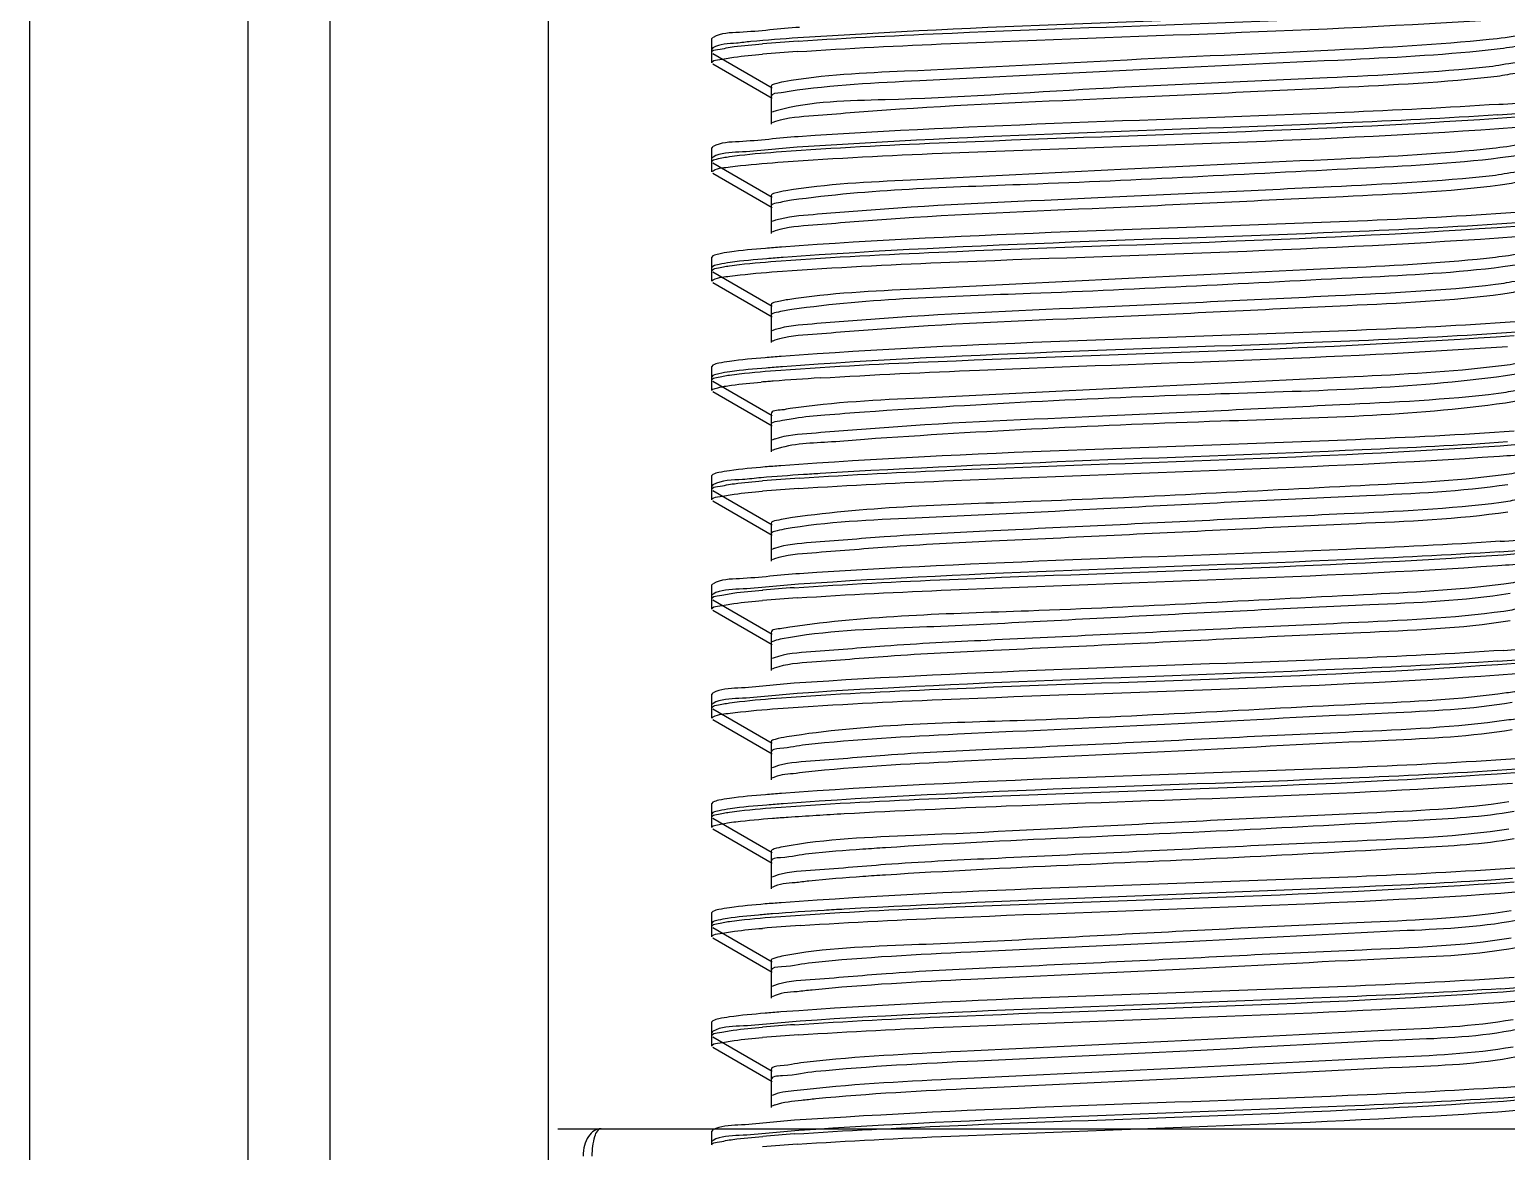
# Model space of a CAD drawing. Extents: x 27938 to 1507990, y 110129 to 923079.
# Drawn here: x 640617.7 to 640939.8, y 383243.8 to 383488.3 of the extents above; entities that cross this region are included whole.
import ezdxf

# ---------------------------------------------------------------- set-up
doc = ezdxf.new("R2010")
doc.units = 0
doc.header["$LTSCALE"] = 1000
doc.header["$MEASUREMENT"] = 0

msp = doc.modelspace()

# ---------------------------------------------------------------- linework, layer by layer
at = {"linetype": 'Continuous'}
for p, q in [((640617.7, 383675.04), (640617.7, 378934.02)), ((640665.32, 383675.04), (640665.32, 378934.02)), ((640683.18, 383675.04), (640683.18, 378934.02)), ((640730.81, 383675.04), (640730.81, 378934.02)), ((640766.75, 383486.64), (640766.53, 383486.38)), ((640766.53, 383483.41), (640766.53, 383486.38)), ((640766.53, 383483.41), (640766.53, 383486.38)), ((640766.75, 383484.37), (640766.53, 383484.1)), ((640766.53, 383481.13), (640766.53, 383484.1)), ((640766.53, 383481.13), (640766.53, 383484.1)), ((640766.75, 383483.15), (640779.68, 383475.66)), ((640766.75, 383480.87), (640779.68, 383473.38)), ((640779.42, 383475.97), (640779.42, 383470.01)), ((640779.42, 383473.69), (640779.42, 383467.73)), ((640766.75, 383462.83), (640766.53, 383462.57)), ((640766.53, 383459.59), (640766.53, 383462.57)), ((640766.53, 383459.59), (640766.53, 383462.57)), ((640766.75, 383460.55), (640766.53, 383460.29)), ((640766.53, 383457.31), (640766.53, 383460.29)), ((640766.53, 383457.31), (640766.53, 383460.29)), ((640766.75, 383459.33), (640779.68, 383451.85)), ((640766.75, 383457.05), (640779.68, 383449.57)), ((640779.42, 383452.15), (640779.42, 383446.2)), ((640779.42, 383449.87), (640779.42, 383443.92)), ((640766.75, 383439.02), (640766.53, 383438.76)), ((640766.53, 383435.78), (640766.53, 383438.76)), ((640766.53, 383435.78), (640766.53, 383438.76)), ((640766.75, 383436.74), (640766.53, 383436.48)), ((640766.53, 383433.5), (640766.53, 383436.48)), ((640766.53, 383433.5), (640766.53, 383436.48)), ((640766.75, 383435.52), (640779.68, 383428.04)), ((640766.75, 383433.24), (640779.68, 383425.76)), ((640779.42, 383428.34), (640779.42, 383422.39)), ((640779.42, 383426.06), (640779.42, 383420.11)), ((640766.75, 383415.21), (640766.53, 383414.94)), ((640766.53, 383411.97), (640766.53, 383414.94)), ((640766.53, 383411.97), (640766.53, 383414.94)), ((640766.75, 383412.93), (640766.53, 383412.67)), ((640766.53, 383409.69), (640766.53, 383412.67)), ((640766.53, 383409.69), (640766.53, 383412.67)), ((640766.75, 383411.71), (640779.68, 383404.23)), ((640766.75, 383409.43), (640779.68, 383401.95)), ((640779.42, 383404.53), (640779.42, 383398.57)), ((640779.42, 383402.25), (640779.42, 383396.29)), ((640766.75, 383391.39), (640766.53, 383391.13)), ((640766.53, 383388.16), (640766.53, 383391.13)), ((640766.53, 383388.16), (640766.53, 383391.13)), ((640766.75, 383389.11), (640766.53, 383388.85)), ((640766.53, 383385.88), (640766.53, 383388.85)), ((640766.53, 383385.88), (640766.53, 383388.85)), ((640766.75, 383387.89), (640779.68, 383380.41)), ((640766.75, 383385.62), (640779.68, 383378.13)), ((640779.42, 383380.71), (640779.42, 383374.76)), ((640779.42, 383378.43), (640779.42, 383372.48)), ((640780.14, 383372.98), (640779.68, 383372.78)), ((640766.75, 383367.58), (640766.53, 383367.32)), ((640766.53, 383364.34), (640766.53, 383367.32)), ((640766.53, 383364.34), (640766.53, 383367.32)), ((640766.75, 383365.3), (640766.53, 383365.04)), ((640766.53, 383362.06), (640766.53, 383365.04)), ((640766.53, 383362.06), (640766.53, 383365.04)), ((640766.75, 383364.08), (640779.68, 383356.6)), ((640766.75, 383361.8), (640779.68, 383354.32)), ((640779.42, 383356.9), (640779.42, 383350.95)), ((640779.42, 383354.62), (640779.42, 383348.67)), ((640780.11, 383351.44), (640779.68, 383351.25)), ((640780.1, 383349.16), (640779.68, 383348.97)), ((640766.75, 383343.77), (640766.53, 383343.51)), ((640766.53, 383340.53), (640766.53, 383343.51)), ((640766.53, 383340.53), (640766.53, 383343.51)), ((640766.75, 383341.49), (640766.53, 383341.23)), ((640766.53, 383338.25), (640766.53, 383341.23)), ((640766.53, 383338.25), (640766.53, 383341.23)), ((640766.75, 383340.27), (640779.68, 383332.79)), ((640766.75, 383337.99), (640779.68, 383330.51)), ((640779.42, 383333.09), (640779.42, 383327.14)), ((640779.42, 383330.81), (640779.42, 383324.86)), ((640780.06, 383327.61), (640779.68, 383327.44)), ((640766.75, 383319.95), (640766.53, 383319.69)), ((640766.53, 383316.72), (640766.53, 383319.69)), ((640766.53, 383316.72), (640766.53, 383319.69)), ((640766.75, 383317.68), (640766.53, 383317.41)), ((640766.53, 383314.44), (640766.53, 383317.41)), ((640766.53, 383314.44), (640766.53, 383317.41)), ((640766.75, 383316.46), (640779.68, 383308.97)), ((640766.75, 383314.18), (640779.68, 383306.7)), ((640779.42, 383309.28), (640779.42, 383303.32)), ((640779.42, 383307), (640779.42, 383301.04)), ((640780.02, 383303.78), (640779.68, 383303.62)), ((640766.75, 383296.14), (640766.53, 383295.88)), ((640766.53, 383292.9), (640766.53, 383295.88)), ((640766.53, 383292.9), (640766.53, 383295.88)), ((640766.75, 383293.86), (640766.53, 383293.6)), ((640766.53, 383290.63), (640766.53, 383293.6)), ((640766.53, 383290.63), (640766.53, 383293.6)), ((640766.75, 383292.64), (640779.68, 383285.16)), ((640766.75, 383290.36), (640779.68, 383282.88)), ((640779.42, 383285.46), (640779.42, 383279.51)), ((640779.42, 383283.18), (640779.42, 383277.23)), ((640779.98, 383279.95), (640779.68, 383279.81)), ((640766.75, 383272.33), (640766.53, 383272.07)), ((640766.53, 383269.09), (640766.53, 383272.07)), ((640766.53, 383269.09), (640766.53, 383272.07)), ((640766.75, 383270.05), (640766.53, 383269.79)), ((640766.53, 383266.81), (640766.53, 383269.79)), ((640766.53, 383266.81), (640766.53, 383269.79)), ((640766.75, 383268.83), (640779.68, 383261.35)), ((640766.75, 383266.55), (640779.68, 383259.07)), ((640779.42, 383261.65), (640779.42, 383255.7)), ((640779.42, 383259.37), (640779.42, 383253.42)), ((640732.9, 383248.79), (640990.66, 383248.79)), ((640766.75, 383248.52), (640766.53, 383248.26)), ((640766.53, 383245.28), (640766.53, 383248.26)), ((640766.53, 383245.28), (640766.53, 383248.26)), ((640766.75, 383246.24), (640766.53, 383245.98))]:
    msp.add_line(p, q, dxfattribs=at)
for centre, radius, start, end in [((640812.97, 383063.32), 423.41, 93.7453, 94.7999), ((640812.69, 383064.58), 419.86, 93.7678, 94.8005), ((640910.44, 383896.34), 425.19, 273.7335, 274.8002), ((640910.18, 383897.36), 428.51, 273.7127, 274.7998), ((640802.59, 383117.56), 295.04, 94.6411, 94.9251), ((640807.03, 383063.03), 349.74, 94.4537, 94.6434), ((640824.84, 382825.07), 588.37, 93.38519, 94.38326), ((640813.39, 382962.72), 428.77, 93.7117, 94.7991), ((640813.13, 382963.85), 425.36, 93.7331, 94.7996), ((640910.59, 383796.91), 423.29, 273.7455, 274.8005), ((640910.87, 383795.7), 419.79, 273.7678, 274.801), ((640811.79, 382959.13), 408.49, 93.8394, 94.8036), ((640812.71, 382945.34), 420.04, 93.7667, 94.8004), ((640911.8, 383760.16), 408.03, 273.8422, 274.8038), ((640910.2, 383778.14), 428.35, 273.7137, 274.7998), ((640813.54, 382863.34), 430.63, 93.7001, 94.7988), ((640911.03, 383696.18), 417.79, 273.7805, 274.8013), ((640813.14, 382844.61), 425.53, 93.732, 94.7995), ((640811.89, 382862.68), 409.7, 93.8313, 94.8034), ((640910.61, 383677.68), 423.12, 273.7466, 274.8005), ((640911.69, 383666.24), 409.36, 273.8319, 274.8049), ((640811.8, 382840.02), 408.54, 93.839, 94.8036), ((640812.72, 382826.1), 420.21, 93.7656, 94.8004)]:
    msp.add_arc(centre, radius, start, end, dxfattribs=at)
for points, knots in [([(640785.1, 383483.53), (640796.27, 383484.28), (640847.21, 383486.73), (640898.21, 383487.96), (640937.93, 383490.59)], [0, 0, 0, 0, 0.219436, 1, 1, 1, 1]), ([(640939.34, 383493.66), (640928.18, 383492.9), (640876.83, 383490.42), (640825.41, 383489.2), (640785.29, 383486.52)], [0, 0, 0, 0, 0.217709, 1, 1, 1, 1]), ([(640785.31, 383485.83), (640796.51, 383486.57), (640847.45, 383489.02), (640898.45, 383490.24), (640938.13, 383492.88)], [0, 0, 0, 0, 0.220122, 1, 1, 1, 1]), ([(640785.63, 383488.83), (640781.25, 383488.54), (640775.13, 383487.69), (640768.45, 383487.62), (640766.76, 383486.64)], [0, 0, 0, 0, 0.691379, 1, 1, 1, 1]), ([(640943.88, 383487.57), (640943.59, 383487.4), (640941, 383486.66), (640938.36, 383486.42), (640936.06, 383486.18)], [0, 0, 0, 0, 0.126652, 1, 1, 1, 1]), ([(640766.53, 383483.41), (640766.53, 383483.86), (640768.93, 383484.13), (640770.14, 383484.46), (640771.35, 383484.62)], [0, 0, 0, 0, 0.27078, 1, 1, 1, 1]), ([(640775.02, 383485.72), (640773.96, 383485.62), (640771.24, 383485.23), (640768.26, 383485.23), (640766.75, 383484.37)], [0, 0, 0, 0, 0.378636, 1, 1, 1, 1]), ([(640936.06, 383486.18), (640924.86, 383484.99), (640897.5, 383483.59), (640854.97, 383481.7), (640814.95, 383479.45), (640790.86, 383478.51), (640782.17, 383476.95)], [0, 0, 0, 0, 0.219121, 0.532661, 0.828235, 1, 1, 1, 1]), ([(640943.88, 383485.29), (640943.64, 383485.15), (640941.64, 383484.52), (640939.57, 383484.31), (640937.79, 383484.09)], [0, 0, 0, 0, 0.133308, 1, 1, 1, 1]), ([(640766.53, 383481.13), (640766.53, 383481.58), (640768.91, 383481.85), (640770.1, 383482.18), (640771.3, 383482.33)], [0, 0, 0, 0, 0.27093, 1, 1, 1, 1]), ([(640937.79, 383484.09), (640927.23, 383482.83), (640900.69, 383481.51), (640858.7, 383479.54), (640817.84, 383477.42), (640792.78, 383476.28), (640783.36, 383474.86)], [0, 0, 0, 0, 0.206117, 0.514731, 0.815242, 1, 1, 1, 1]), ([(640944.14, 383481.92), (640944.14, 383481.18), (640940, 383481.04), (640938.08, 383480.44), (640936.06, 383480.22)], [0, 0, 0, 0, 0.266577, 1, 1, 1, 1]), ([(640937.79, 383478.14), (640926.33, 383476.77), (640897.64, 383475.45), (640853.26, 383473.2), (640814.98, 383471.69), (640791.24, 383469.73), (640783.08, 383469.12), (640780.41, 383468.32)], [0, 0, 0, 0, 0.219547, 0.545427, 0.845963, 0.946941, 1, 1, 1, 1]), ([(640936.06, 383480.22), (640924.3, 383478.97), (640895.68, 383477.52), (640851.66, 383475.78), (640811.84, 383472.89), (640788.21, 383472.78), (640780.55, 383470.64)], [0, 0, 0, 0, 0.227626, 0.551567, 0.846917, 1, 1, 1, 1]), ([(640944.14, 383479.64), (640944.14, 383479.05), (640940.93, 383478.78), (640939.38, 383478.33), (640937.79, 383478.14)], [0, 0, 0, 0, 0.269457, 1, 1, 1, 1]), ([(640782.17, 383476.95), (640781.47, 383476.82), (640780.7, 383476.64), (640779.42, 383476.25), (640779.42, 383475.97)], [0, 0, 0, 0, 0.713758, 1, 1, 1, 1]), ([(640783.36, 383474.86), (640782.78, 383474.78), (640781.66, 383474.46), (640779.42, 383474.48), (640779.42, 383473.69)], [0, 0, 0, 0, 0.420827, 1, 1, 1, 1]), ([(640938.13, 383472.05), (640926.91, 383471.3), (640875.97, 383468.86), (640824.98, 383467.64), (640785.31, 383464.99)], [0, 0, 0, 0, 0.220491, 1, 1, 1, 1]), ([(640780.55, 383470.64), (640780.38, 383470.59), (640780.08, 383470.5), (640779.79, 383470.38), (640779.68, 383470.31)], [0, 0, 0, 0, 0.576078, 1, 1, 1, 1]), ([(640780.41, 383468.32), (640780.27, 383468.28), (640780.02, 383468.2), (640779.78, 383468.09), (640779.68, 383468.03)], [0, 0, 0, 0, 0.568763, 1, 1, 1, 1]), ([(640781.66, 383461.76), (640793.13, 383462.6), (640846.51, 383465.21), (640899.98, 383466.26), (640941.81, 383469.33)], [0, 0, 0, 0, 0.215151, 1, 1, 1, 1]), ([(640937.93, 383469.76), (640926.68, 383469.01), (640875.73, 383466.57), (640824.73, 383465.36), (640785.1, 383462.7)], [0, 0, 0, 0, 0.221162, 1, 1, 1, 1]), ([(640785.31, 383464.99), (640781.01, 383464.7), (640774.99, 383463.87), (640768.43, 383463.79), (640766.76, 383462.83)], [0, 0, 0, 0, 0.691083, 1, 1, 1, 1]), ([(640782.08, 383459.51), (640793.61, 383460.35), (640846.92, 383462.94), (640900.31, 383463.99), (640942.01, 383467.06)], [0, 0, 0, 0, 0.216514, 1, 1, 1, 1]), ([(640785.1, 383462.7), (640780.85, 383462.41), (640774.9, 383461.59), (640768.41, 383461.5), (640766.76, 383460.55)], [0, 0, 0, 0, 0.690878, 1, 1, 1, 1]), ([(640770.38, 383460.68), (640771.1, 383460.78), (640774.85, 383461.24), (640778.61, 383461.54), (640781.66, 383461.76)], [0, 0, 0, 0, 0.191293, 1, 1, 1, 1]), ([(640936.76, 383462.44), (640925.81, 383461.22), (640898.76, 383459.86), (640856.43, 383457.93), (640816.07, 383455.74), (640791.59, 383454.71), (640782.61, 383453.21)], [0, 0, 0, 0, 0.214024, 0.525633, 0.823144, 1, 1, 1, 1]), ([(640943.88, 383463.76), (640943.61, 383463.6), (640941.26, 383462.9), (640938.85, 383462.67), (640936.76, 383462.44)], [0, 0, 0, 0, 0.129068, 1, 1, 1, 1]), ([(640766.53, 383459.59), (640766.53, 383459.96), (640768.42, 383460.28), (640769.42, 383460.54), (640770.38, 383460.68)], [0, 0, 0, 0, 0.274521, 1, 1, 1, 1]), ([(640766.53, 383457.31), (640766.53, 383457.44), (640767.95, 383458.33), (640769.25, 383458.24), (640770.51, 383458.42)], [0, 0, 0, 0, 0.088744, 1, 1, 1, 1]), ([(640770.51, 383458.42), (640771.25, 383458.52), (640775.1, 383458.98), (640778.96, 383459.28), (640782.08, 383459.51)], [0, 0, 0, 0, 0.191581, 1, 1, 1, 1]), ([(640938.41, 383460.36), (640928.11, 383459.06), (640893.69, 383457.43), (640842.25, 383454.52), (640800.9, 383453.54), (640783.88, 383451.13)], [0, 0, 0, 0, 0.201056, 0.666821, 1, 1, 1, 1]), ([(640943.88, 383461.48), (640943.66, 383461.35), (640941.87, 383460.76), (640940.01, 383460.56), (640938.41, 383460.36)], [0, 0, 0, 0, 0.136277, 1, 1, 1, 1]), ([(640936.76, 383456.49), (640925.08, 383455.19), (640896.34, 383453.83), (640852.16, 383451.63), (640814.39, 383450.12), (640791.06, 383448.19), (640783.05, 383447.57), (640780.42, 383446.79)], [0, 0, 0, 0, 0.225031, 0.550356, 0.847666, 0.947393, 1, 1, 1, 1]), ([(640944.14, 383458.11), (640944.15, 383457.43), (640940.37, 383457.23), (640938.6, 383456.69), (640936.76, 383456.49)], [0, 0, 0, 0, 0.267461, 1, 1, 1, 1]), ([(640944.14, 383455.83), (640944.14, 383455.29), (640941.27, 383454.98), (640939.84, 383454.58), (640938.41, 383454.4)], [0, 0, 0, 0, 0.270956, 1, 1, 1, 1]), ([(640782.61, 383453.21), (640781.8, 383453.08), (640780.93, 383452.87), (640779.42, 383452.47), (640779.42, 383452.15)], [0, 0, 0, 0, 0.71758, 1, 1, 1, 1]), ([(640938.41, 383454.4), (640927.06, 383452.98), (640898.34, 383451.69), (640853.76, 383449.39), (640815.11, 383447.91), (640791.17, 383445.9), (640782.97, 383445.31), (640780.32, 383444.48)], [0, 0, 0, 0, 0.216518, 0.543489, 0.846138, 0.947455, 1, 1, 1, 1]), ([(640783.88, 383451.13), (640782.76, 383450.97), (640781.6, 383450.67), (640779.42, 383450.3), (640779.42, 383449.87)], [0, 0, 0, 0, 0.724776, 1, 1, 1, 1]), ([(640780.42, 383446.79), (640780.28, 383446.75), (640780.02, 383446.67), (640779.78, 383446.56), (640779.68, 383446.5)], [0, 0, 0, 0, 0.569563, 1, 1, 1, 1]), ([(640781.61, 383437.94), (640793.06, 383438.79), (640846.41, 383441.39), (640899.85, 383442.45), (640941.67, 383445.51)], [0, 0, 0, 0, 0.214864, 1, 1, 1, 1]), ([(640941.81, 383448.49), (640930.32, 383447.65), (640876.94, 383445.05), (640823.47, 383444), (640781.66, 383440.92)], [0, 0, 0, 0, 0.215501, 1, 1, 1, 1]), ([(640942.01, 383446.23), (640930.6, 383445.39), (640877.29, 383442.78), (640823.9, 383441.71), (640782.08, 383438.68)], [0, 0, 0, 0, 0.21445, 1, 1, 1, 1]), ([(640780.32, 383444.48), (640780.2, 383444.44), (640779.98, 383444.37), (640779.77, 383444.27), (640779.68, 383444.22)], [0, 0, 0, 0, 0.563943, 1, 1, 1, 1]), ([(640781.88, 383435.68), (640793.39, 383436.52), (640846.74, 383439.12), (640900.18, 383440.17), (640941.95, 383443.25)], [0, 0, 0, 0, 0.21591, 1, 1, 1, 1]), ([(640770.38, 383439.84), (640769.59, 383439.73), (640768.38, 383439.52), (640767.14, 383439.24), (640766.75, 383439.02)], [0, 0, 0, 0, 0.643041, 1, 1, 1, 1]), ([(640781.66, 383440.92), (640780.5, 383440.84), (640776.74, 383440.54), (640772.97, 383440.21), (640770.38, 383439.84)], [0, 0, 0, 0, 0.307527, 1, 1, 1, 1]), ([(640943.88, 383439.94), (640943.63, 383439.8), (640941.51, 383439.14), (640939.32, 383438.93), (640937.43, 383438.7)], [0, 0, 0, 0, 0.131751, 1, 1, 1, 1]), ([(640766.53, 383435.78), (640766.53, 383436.15), (640768.41, 383436.47), (640769.41, 383436.72), (640770.37, 383436.86)], [0, 0, 0, 0, 0.27458, 1, 1, 1, 1]), ([(640770.51, 383437.58), (640769.69, 383437.46), (640768.44, 383437.25), (640767.15, 383436.97), (640766.75, 383436.74)], [0, 0, 0, 0, 0.644396, 1, 1, 1, 1]), ([(640770.37, 383436.86), (640771.08, 383436.96), (640774.82, 383437.42), (640778.57, 383437.72), (640781.61, 383437.94)], [0, 0, 0, 0, 0.191288, 1, 1, 1, 1]), ([(640782.08, 383438.68), (640780.89, 383438.59), (640777.03, 383438.29), (640773.17, 383437.95), (640770.51, 383437.58)], [0, 0, 0, 0, 0.307193, 1, 1, 1, 1]), ([(640937.43, 383438.7), (640926.73, 383437.46), (640900, 383436.12), (640857.88, 383434.16), (640817.2, 383432.02), (640792.35, 383430.92), (640783.08, 383429.47)], [0, 0, 0, 0, 0.208942, 0.518626, 0.818065, 1, 1, 1, 1]), ([(640939, 383436.62), (640928.87, 383435.28), (640894.45, 383433.68), (640842.83, 383430.72), (640801.14, 383429.75), (640783.91, 383427.32)], [0, 0, 0, 0, 0.197391, 0.664053, 1, 1, 1, 1]), ([(640943.88, 383437.67), (640943.68, 383437.55), (640942.09, 383437.01), (640940.42, 383436.81), (640939, 383436.62)], [0, 0, 0, 0, 0.139499, 1, 1, 1, 1]), ([(640766.53, 383433.5), (640766.53, 383433.63), (640767.93, 383434.51), (640769.22, 383434.42), (640770.46, 383434.6)], [0, 0, 0, 0, 0.088999, 1, 1, 1, 1]), ([(640770.46, 383434.6), (640771.19, 383434.7), (640774.99, 383435.16), (640778.8, 383435.46), (640781.88, 383435.68)], [0, 0, 0, 0, 0.19155, 1, 1, 1, 1]), ([(640937.43, 383432.75), (640925.84, 383431.4), (640897.03, 383430.06), (640852.61, 383427.82), (640814.46, 383426.33), (640790.95, 383424.35), (640782.92, 383423.76), (640780.32, 383422.95)], [0, 0, 0, 0, 0.222247, 0.54883, 0.84818, 0.948106, 1, 1, 1, 1]), ([(640944.14, 383434.29), (640944.14, 383433.67), (640940.74, 383433.43), (640939.11, 383432.95), (640937.43, 383432.75)], [0, 0, 0, 0, 0.26872, 1, 1, 1, 1]), ([(640783.08, 383429.47), (640782.16, 383429.33), (640781.18, 383429.09), (640779.42, 383428.7), (640779.42, 383428.34)], [0, 0, 0, 0, 0.72077, 1, 1, 1, 1]), ([(640939, 383430.67), (640927.78, 383429.18), (640899.05, 383427.94), (640854.29, 383425.59), (640815.27, 383424.13), (640791.13, 383422.07), (640782.88, 383421.5), (640780.25, 383420.65)], [0, 0, 0, 0, 0.213335, 0.5413, 0.846112, 0.947854, 1, 1, 1, 1]), ([(640944.14, 383432.01), (640944.14, 383431.53), (640941.59, 383431.19), (640940.29, 383430.84), (640939, 383430.67)], [0, 0, 0, 0, 0.272705, 1, 1, 1, 1]), ([(640783.91, 383427.32), (640782.78, 383427.16), (640781.62, 383426.86), (640779.42, 383426.49), (640779.42, 383426.06)], [0, 0, 0, 0, 0.724921, 1, 1, 1, 1]), ([(640780.32, 383422.95), (640780.19, 383422.91), (640779.98, 383422.83), (640779.77, 383422.74), (640779.68, 383422.69)], [0, 0, 0, 0, 0.563695, 1, 1, 1, 1]), ([(640941.67, 383424.67), (640930.17, 383423.83), (640876.81, 383421.23), (640823.38, 383420.18), (640781.61, 383417.11)], [0, 0, 0, 0, 0.215909, 1, 1, 1, 1]), ([(640780.25, 383420.65), (640780.14, 383420.61), (640779.95, 383420.54), (640779.76, 383420.45), (640779.68, 383420.41)], [0, 0, 0, 0, 0.559588, 1, 1, 1, 1]), ([(640781.55, 383414.13), (640792.96, 383414.97), (640846.27, 383417.57), (640899.66, 383418.64), (640941.48, 383421.68)], [0, 0, 0, 0, 0.214461, 1, 1, 1, 1]), ([(640941.95, 383422.41), (640930.5, 383421.57), (640877.15, 383418.96), (640823.71, 383417.9), (640781.88, 383414.85)], [0, 0, 0, 0, 0.214858, 1, 1, 1, 1]), ([(640781.61, 383417.11), (640780.46, 383417.02), (640776.7, 383416.73), (640772.95, 383416.39), (640770.37, 383416.03)], [0, 0, 0, 0, 0.307541, 1, 1, 1, 1]), ([(640790.1, 383412.41), (640801.68, 383413.11), (640851.66, 383415.45), (640901.71, 383416.62), (640940.04, 383419.3)], [0, 0, 0, 0, 0.231984, 1, 1, 1, 1]), ([(640770.37, 383416.03), (640769.58, 383415.91), (640768.37, 383415.7), (640767.14, 383415.43), (640766.75, 383415.21)], [0, 0, 0, 0, 0.64291, 1, 1, 1, 1]), ([(640770.46, 383413.76), (640769.65, 383413.65), (640768.41, 383413.43), (640767.15, 383413.15), (640766.75, 383412.93)], [0, 0, 0, 0, 0.643866, 1, 1, 1, 1]), ([(640770.36, 383413.05), (640771.06, 383413.15), (640774.79, 383413.6), (640778.52, 383413.9), (640781.55, 383414.13)], [0, 0, 0, 0, 0.191269, 1, 1, 1, 1]), ([(640781.88, 383414.85), (640780.71, 383414.76), (640776.9, 383414.47), (640773.09, 383414.13), (640770.46, 383413.76)], [0, 0, 0, 0, 0.307247, 1, 1, 1, 1]), ([(640938.07, 383414.97), (640927.63, 383413.69), (640901.23, 383412.39), (640859.34, 383410.4), (640818.35, 383408.3), (640793.13, 383407.14), (640783.58, 383405.74)], [0, 0, 0, 0, 0.203871, 0.511633, 0.812997, 1, 1, 1, 1]), ([(640943.88, 383416.13), (640943.65, 383416), (640941.74, 383415.39), (640939.77, 383415.18), (640938.07, 383414.97)], [0, 0, 0, 0, 0.134595, 1, 1, 1, 1]), ([(640943.88, 383413.85), (640943.7, 383413.75), (640942.29, 383413.25), (640940.82, 383413.06), (640939.56, 383412.88)], [0, 0, 0, 0, 0.14301, 1, 1, 1, 1]), ([(640766.53, 383411.97), (640766.53, 383412.34), (640768.4, 383412.66), (640769.39, 383412.91), (640770.36, 383413.05)], [0, 0, 0, 0, 0.274663, 1, 1, 1, 1]), ([(640766.53, 383409.69), (640766.53, 383409.96), (640767.82, 383410.31), (640768.56, 383410.48), (640769.25, 383410.6)], [0, 0, 0, 0, 0.282211, 1, 1, 1, 1]), ([(640769.25, 383410.6), (640769.75, 383410.68), (640772.41, 383411.07), (640775.09, 383411.32), (640777.26, 383411.51)], [0, 0, 0, 0, 0.190526, 1, 1, 1, 1]), ([(640939.56, 383412.88), (640919.03, 383410.01), (640872.23, 383409.11), (640825.66, 383406.78), (640799.8, 383404.97)], [0, 0, 0, 0, 0.444316, 1, 1, 1, 1]), ([(640944.14, 383410.48), (640944.14, 383409.91), (640941.08, 383409.63), (640939.59, 383409.2), (640938.07, 383409.02)], [0, 0, 0, 0, 0.270092, 1, 1, 1, 1]), ([(640938.07, 383409.02), (640926.59, 383407.61), (640897.73, 383406.31), (640853.11, 383404.01), (640814.58, 383402.55), (640790.88, 383400.51), (640782.81, 383399.95), (640780.23, 383399.11)], [0, 0, 0, 0, 0.21928, 0.546995, 0.848437, 0.948667, 1, 1, 1, 1]), ([(640939.56, 383406.93), (640919.03, 383404.06), (640872.23, 383403.16), (640825.66, 383400.83), (640799.8, 383399.02)], [0, 0, 0, 0, 0.444316, 1, 1, 1, 1]), ([(640944.14, 383408.2), (640944.14, 383407.76), (640941.89, 383407.4), (640940.71, 383407.09), (640939.56, 383406.93)], [0, 0, 0, 0, 0.274738, 1, 1, 1, 1]), ([(640799.8, 383404.97), (640796.9, 383404.77), (640791.99, 383404.36), (640785.21, 383403.81), (640782.01, 383403.08), (640779.41, 383402.74), (640779.42, 383402.25)], [0, 0, 0, 0, 0.421295, 0.734581, 0.927904, 1, 1, 1, 1]), ([(640783.58, 383405.74), (640782.98, 383405.65), (640781.8, 383405.31), (640779.42, 383405.37), (640779.42, 383404.53)], [0, 0, 0, 0, 0.421419, 1, 1, 1, 1]), ([(640941.48, 383400.84), (640929.95, 383400), (640876.64, 383397.41), (640823.25, 383396.37), (640781.55, 383393.29)], [0, 0, 0, 0, 0.216509, 1, 1, 1, 1]), ([(640780.23, 383399.11), (640780.13, 383399.07), (640779.94, 383399), (640779.76, 383398.92), (640779.68, 383398.87)], [0, 0, 0, 0, 0.558418, 1, 1, 1, 1]), ([(640799.8, 383399.02), (640797.4, 383398.85), (640790.88, 383398.23), (640784.15, 383398.15), (640780.19, 383396.81)], [0, 0, 0, 0, 0.365224, 1, 1, 1, 1]), ([(640785.64, 383390.6), (640796.89, 383391.34), (640847.83, 383393.78), (640898.83, 383395), (640938.46, 383397.65)], [0, 0, 0, 0, 0.221183, 1, 1, 1, 1]), ([(640940.04, 383398.46), (640929.47, 383397.72), (640879.49, 383395.28), (640829.46, 383393.96), (640790.1, 383391.58)], [0, 0, 0, 0, 0.211795, 1, 1, 1, 1]), ([(640938.25, 383395.36), (640942.55, 383395.65), (640948.56, 383396.48), (640955.13, 383396.56), (640956.8, 383397.52)], [0, 0, 0, 0, 0.691069, 1, 1, 1, 1]), ([(640938.46, 383397.65), (640942.71, 383397.94), (640948.66, 383398.76), (640955.15, 383398.85), (640956.8, 383399.8)], [0, 0, 0, 0, 0.690867, 1, 1, 1, 1]), ([(640780.19, 383396.81), (640780.09, 383396.78), (640779.92, 383396.72), (640779.75, 383396.64), (640779.68, 383396.6)], [0, 0, 0, 0, 0.555805, 1, 1, 1, 1]), ([(640785.43, 383388.31), (640796.65, 383389.05), (640847.59, 383391.49), (640898.59, 383392.72), (640938.25, 383395.36)], [0, 0, 0, 0, 0.220503, 1, 1, 1, 1]), ([(640770.36, 383392.21), (640769.57, 383392.1), (640768.37, 383391.89), (640767.14, 383391.61), (640766.75, 383391.39)], [0, 0, 0, 0, 0.642729, 1, 1, 1, 1]), ([(640781.55, 383393.29), (640780.4, 383393.2), (640776.66, 383392.91), (640772.92, 383392.57), (640770.36, 383392.21)], [0, 0, 0, 0, 0.307562, 1, 1, 1, 1]), ([(640790.1, 383391.58), (640788.89, 383391.5), (640784.61, 383391.24), (640780.33, 383390.93), (640777.26, 383390.67)], [0, 0, 0, 0, 0.281872, 1, 1, 1, 1]), ([(640938.67, 383391.23), (640928.5, 383389.92), (640894.22, 383388.3), (640842.76, 383385.4), (640801.3, 383384.37), (640784.12, 383382)], [0, 0, 0, 0, 0.198812, 0.663944, 1, 1, 1, 1]), ([(640943.88, 383392.32), (640943.67, 383392.2), (640941.97, 383391.63), (640940.19, 383391.43), (640938.67, 383391.23)], [0, 0, 0, 0, 0.137672, 1, 1, 1, 1]), ([(640766.53, 383388.16), (640766.53, 383388.61), (640768.97, 383388.88), (640770.19, 383389.22), (640771.41, 383389.37)], [0, 0, 0, 0, 0.27058, 1, 1, 1, 1]), ([(640777.26, 383390.67), (640775.9, 383390.55), (640772.45, 383390.08), (640768.65, 383390.21), (640766.75, 383389.11)], [0, 0, 0, 0, 0.383253, 1, 1, 1, 1]), ([(640940.09, 383389.15), (640929.9, 383387.63), (640903, 383386.47), (640859.91, 383384.35), (640817.6, 383382.04), (640791.66, 383381.1), (640782.25, 383379.43)], [0, 0, 0, 0, 0.195338, 0.50968, 0.818636, 1, 1, 1, 1]), ([(640766.53, 383385.88), (640766.53, 383386.33), (640768.95, 383386.6), (640770.16, 383386.94), (640771.37, 383387.09)], [0, 0, 0, 0, 0.270704, 1, 1, 1, 1]), ([(640938.67, 383385.28), (640927.32, 383383.82), (640898.45, 383382.53), (640860.98, 383380.69), (640827.54, 383379.09), (640806.12, 383378.05), (640790.84, 383376.68), (640782.72, 383376.14), (640780.17, 383375.27)], [0, 0, 0, 0, 0.216147, 0.544888, 0.708735, 0.848475, 0.949101, 1, 1, 1, 1]), ([(640944.14, 383386.67), (640944.14, 383386.15), (640941.41, 383385.83), (640940.04, 383385.45), (640938.67, 383385.28)], [0, 0, 0, 0, 0.271698, 1, 1, 1, 1]), ([(640784.12, 383382), (640782.94, 383381.84), (640781.73, 383381.52), (640779.42, 383381.16), (640779.42, 383380.71)], [0, 0, 0, 0, 0.725745, 1, 1, 1, 1]), ([(640940.09, 383383.19), (640929.17, 383381.57), (640900.46, 383380.43), (640862.98, 383378.49), (640828.88, 383376.88), (640806.84, 383375.82), (640791.11, 383374.41), (640782.75, 383373.89), (640780.14, 383372.98)], [0, 0, 0, 0, 0.206553, 0.536269, 0.702877, 0.845559, 0.948364, 1, 1, 1, 1]), ([(640782.25, 383379.43), (640781.53, 383379.3), (640780.74, 383379.12), (640779.42, 383378.72), (640779.42, 383378.43)], [0, 0, 0, 0, 0.714864, 1, 1, 1, 1]), ([(640780.17, 383375.27), (640780.07, 383375.24), (640779.91, 383375.18), (640779.75, 383375.1), (640779.68, 383375.06)], [0, 0, 0, 0, 0.553679, 1, 1, 1, 1]), ([(640938.46, 383376.82), (640927.29, 383376.07), (640876.35, 383373.62), (640825.35, 383372.39), (640785.64, 383369.76)], [0, 0, 0, 0, 0.219427, 1, 1, 1, 1]), ([(640939.14, 383373.89), (640943.23, 383374.17), (640948.96, 383374.96), (640955.21, 383375.07), (640956.8, 383375.99)], [0, 0, 0, 0, 0.690197, 1, 1, 1, 1]), ([(640784.44, 383366.7), (640795.73, 383367.47), (640847.29, 383369.96), (640898.92, 383371.15), (640939.14, 383373.89)], [0, 0, 0, 0, 0.219129, 1, 1, 1, 1]), ([(640785.11, 383364.47), (640796.28, 383365.22), (640847.22, 383367.67), (640898.22, 383368.9), (640937.94, 383371.53)], [0, 0, 0, 0, 0.21947, 1, 1, 1, 1]), ([(640938.25, 383374.53), (640927.05, 383373.78), (640876.11, 383371.33), (640825.11, 383370.11), (640785.43, 383367.47)], [0, 0, 0, 0, 0.220112, 1, 1, 1, 1]), ([(640937.94, 383371.53), (640942.31, 383371.82), (640948.43, 383372.67), (640955.11, 383372.74), (640956.8, 383373.71)], [0, 0, 0, 0, 0.691359, 1, 1, 1, 1]), ([(640785.64, 383369.76), (640781.26, 383369.47), (640775.14, 383368.62), (640768.45, 383368.55), (640766.76, 383367.58)], [0, 0, 0, 0, 0.691388, 1, 1, 1, 1]), ([(640943.88, 383368.51), (640943.69, 383368.39), (640942.18, 383367.87), (640940.6, 383367.68), (640939.25, 383367.5)], [0, 0, 0, 0, 0.140996, 1, 1, 1, 1]), ([(640766.53, 383364.34), (640766.53, 383364.77), (640768.8, 383365.06), (640769.96, 383365.37), (640771.11, 383365.52)], [0, 0, 0, 0, 0.271578, 1, 1, 1, 1]), ([(640785.43, 383367.47), (640781.1, 383367.18), (640775.05, 383366.34), (640768.44, 383366.27), (640766.76, 383365.3)], [0, 0, 0, 0, 0.691194, 1, 1, 1, 1]), ([(640940.59, 383365.41), (640930.48, 383363.81), (640903.41, 383362.72), (640859.98, 383360.54), (640817.32, 383358.16), (640791.2, 383357.32), (640781.87, 383355.55)], [0, 0, 0, 0, 0.192978, 0.509549, 0.82079, 1, 1, 1, 1]), ([(640939.25, 383367.5), (640929.11, 383366.12), (640894.46, 383364.54), (640842.64, 383361.49), (640800.73, 383360.64), (640783.54, 383358.11)], [0, 0, 0, 0, 0.196859, 0.665778, 1, 1, 1, 1]), ([(640766.53, 383362.06), (640766.53, 383362.51), (640768.91, 383362.79), (640770.1, 383363.12), (640771.3, 383363.27)], [0, 0, 0, 0, 0.270922, 1, 1, 1, 1]), ([(640944.14, 383362.85), (640944.14, 383362.39), (640941.72, 383362.04), (640940.48, 383361.71), (640939.25, 383361.54)], [0, 0, 0, 0, 0.273505, 1, 1, 1, 1]), ([(640940.59, 383359.46), (640929.84, 383357.76), (640901.16, 383356.7), (640863.64, 383354.7), (640829.26, 383353.08), (640806.98, 383352.03), (640791.13, 383350.58), (640782.69, 383350.09), (640780.1, 383349.16)], [0, 0, 0, 0, 0.202975, 0.533469, 0.701272, 0.84507, 0.948501, 1, 1, 1, 1]), ([(640939.25, 383361.54), (640928.04, 383360.02), (640899.16, 383358.78), (640861.61, 383356.9), (640827.87, 383355.29), (640806.22, 383354.25), (640790.82, 383352.84), (640782.64, 383352.34), (640780.11, 383351.44)], [0, 0, 0, 0, 0.212866, 0.542542, 0.70756, 0.848323, 0.949425, 1, 1, 1, 1]), ([(640783.54, 383358.11), (640782.94, 383358.02), (640781.77, 383357.68), (640779.41, 383357.73), (640779.42, 383356.9)], [0, 0, 0, 0, 0.421141, 1, 1, 1, 1]), ([(640781.87, 383355.55), (640781.25, 383355.43), (640780.54, 383355.27), (640779.42, 383354.88), (640779.42, 383354.62)], [0, 0, 0, 0, 0.71113, 1, 1, 1, 1]), ([(640939.14, 383353.05), (640927.86, 383352.28), (640876.29, 383349.8), (640824.66, 383348.61), (640784.44, 383345.87)], [0, 0, 0, 0, 0.219054, 1, 1, 1, 1]), ([(640781.66, 383342.7), (640793.13, 383343.54), (640846.51, 383346.14), (640899.98, 383347.2), (640941.81, 383350.26)], [0, 0, 0, 0, 0.215159, 1, 1, 1, 1]), ([(640937.94, 383350.69), (640926.69, 383349.95), (640875.75, 383347.51), (640824.74, 383346.29), (640785.11, 383343.64)], [0, 0, 0, 0, 0.221129, 1, 1, 1, 1]), ([(640784.44, 383345.87), (640780.35, 383345.59), (640774.61, 383344.79), (640768.35, 383344.68), (640766.76, 383343.77)], [0, 0, 0, 0, 0.690237, 1, 1, 1, 1]), ([(640782.09, 383340.45), (640793.61, 383341.28), (640846.93, 383343.88), (640900.32, 383344.92), (640942.02, 383348)], [0, 0, 0, 0, 0.216534, 1, 1, 1, 1]), ([(640785.11, 383343.64), (640780.86, 383343.35), (640774.9, 383342.53), (640768.41, 383342.44), (640766.76, 383341.49)], [0, 0, 0, 0, 0.690889, 1, 1, 1, 1]), ([(640770.38, 383341.61), (640771.1, 383341.71), (640774.85, 383342.17), (640778.61, 383342.47), (640781.66, 383342.7)], [0, 0, 0, 0, 0.191293, 1, 1, 1, 1]), ([(640939.8, 383343.76), (640929.66, 383342.3), (640894.53, 383340.8), (640842.32, 383337.53), (640799.95, 383336.95), (640782.83, 383334.18)], [0, 0, 0, 0, 0.19541, 0.669181, 1, 1, 1, 1]), ([(640943.88, 383344.69), (640943.7, 383344.59), (640942.38, 383344.11), (640940.98, 383343.93), (640939.8, 383343.76)], [0, 0, 0, 0, 0.144669, 1, 1, 1, 1]), ([(640766.53, 383340.53), (640766.53, 383340.9), (640768.42, 383341.22), (640769.42, 383341.47), (640770.38, 383341.61)], [0, 0, 0, 0, 0.27452, 1, 1, 1, 1]), ([(640766.53, 383338.25), (640766.53, 383338.38), (640767.95, 383339.27), (640769.25, 383339.18), (640770.52, 383339.35)], [0, 0, 0, 0, 0.088736, 1, 1, 1, 1]), ([(640770.52, 383339.35), (640771.25, 383339.45), (640775.1, 383339.92), (640778.96, 383340.22), (640782.09, 383340.45)], [0, 0, 0, 0, 0.191581, 1, 1, 1, 1]), ([(640941.05, 383341.67), (640932.14, 383340.16), (640907.74, 383339.15), (640867.46, 383336.95), (640825.08, 383335.03), (640797.96, 383333.66), (640786.96, 383332.44)], [0, 0, 0, 0, 0.175715, 0.472791, 0.784833, 1, 1, 1, 1]), ([(640939.8, 383337.81), (640928.73, 383336.22), (640899.87, 383335.03), (640862.25, 383333.11), (640828.23, 383331.49), (640806.34, 383330.45), (640790.83, 383329.01), (640782.58, 383328.54), (640780.06, 383327.61)], [0, 0, 0, 0, 0.209449, 0.539982, 0.706178, 0.848006, 0.949655, 1, 1, 1, 1]), ([(640944.14, 383339.04), (640944.14, 383338.9), (640942.61, 383337.91), (640941.17, 383338), (640939.8, 383337.81)], [0, 0, 0, 0, 0.09033, 1, 1, 1, 1]), ([(640782.83, 383334.18), (640781.97, 383334.04), (640781.05, 383333.82), (640779.42, 383333.43), (640779.42, 383333.09)], [0, 0, 0, 0, 0.719335, 1, 1, 1, 1]), ([(640941.05, 383335.72), (640932.14, 383334.21), (640907.74, 383333.2), (640867.46, 383330.99), (640825.08, 383329.07), (640797.96, 383327.7), (640786.96, 383326.49)], [0, 0, 0, 0, 0.175715, 0.472791, 0.784833, 1, 1, 1, 1]), ([(640786.96, 383332.44), (640785.07, 383332.24), (640783.26, 383331.69), (640779.41, 383331.5), (640779.42, 383330.81)], [0, 0, 0, 0, 0.732679, 1, 1, 1, 1]), ([(640786.96, 383326.49), (640786.04, 383326.39), (640783.63, 383326.03), (640781.02, 383325.94), (640779.68, 383325.16)], [0, 0, 0, 0, 0.371503, 1, 1, 1, 1]), ([(640781.61, 383318.88), (640793.06, 383319.72), (640846.42, 383322.33), (640899.85, 383323.39), (640941.68, 383326.44)], [0, 0, 0, 0, 0.214872, 1, 1, 1, 1]), ([(640941.81, 383329.43), (640930.33, 383328.59), (640876.94, 383325.98), (640823.47, 383324.93), (640781.66, 383321.86)], [0, 0, 0, 0, 0.215488, 1, 1, 1, 1]), ([(640942.02, 383327.16), (640930.6, 383326.32), (640877.29, 383323.72), (640823.9, 383322.65), (640782.09, 383319.61)], [0, 0, 0, 0, 0.214435, 1, 1, 1, 1]), ([(640795.37, 383317.47), (640807.14, 383318.12), (640855.73, 383320.34), (640904.39, 383321.48), (640941.15, 383324.12)], [0, 0, 0, 0, 0.242393, 1, 1, 1, 1]), ([(640770.38, 383320.78), (640769.59, 383320.66), (640768.38, 383320.45), (640767.14, 383320.18), (640766.75, 383319.95)], [0, 0, 0, 0, 0.643044, 1, 1, 1, 1]), ([(640781.66, 383321.86), (640780.5, 383321.77), (640776.74, 383321.48), (640772.97, 383321.14), (640770.38, 383320.78)], [0, 0, 0, 0, 0.307527, 1, 1, 1, 1]), ([(640940.31, 383320.02), (640930.16, 383318.47), (640903.17, 383317.33), (640859.91, 383315.19), (640817.44, 383312.85), (640791.43, 383311.96), (640782.06, 383310.24)], [0, 0, 0, 0, 0.194375, 0.509802, 0.819766, 1, 1, 1, 1]), ([(640766.53, 383316.72), (640766.53, 383317.09), (640768.41, 383317.41), (640769.41, 383317.66), (640770.37, 383317.8)], [0, 0, 0, 0, 0.274579, 1, 1, 1, 1]), ([(640770.52, 383318.52), (640769.69, 383318.4), (640768.44, 383318.18), (640767.15, 383317.9), (640766.75, 383317.68)], [0, 0, 0, 0, 0.644412, 1, 1, 1, 1]), ([(640770.37, 383317.8), (640771.09, 383317.9), (640774.82, 383318.36), (640778.58, 383318.66), (640781.61, 383318.88)], [0, 0, 0, 0, 0.191288, 1, 1, 1, 1]), ([(640782.09, 383319.61), (640780.9, 383319.53), (640777.04, 383319.23), (640773.17, 383318.89), (640770.52, 383318.52)], [0, 0, 0, 0, 0.307193, 1, 1, 1, 1]), ([(640779.73, 383316.46), (640780.87, 383316.55), (640786.08, 383316.93), (640791.29, 383317.24), (640795.37, 383317.47)], [0, 0, 0, 0, 0.218088, 1, 1, 1, 1]), ([(640941.49, 383317.94), (640934.58, 383316.68), (640915.3, 383315.73), (640869.64, 383313.05), (640830.86, 383311.73), (640804.35, 383310.03)], [0, 0, 0, 0, 0.153234, 0.420019, 1, 1, 1, 1]), ([(640766.53, 383314.44), (640766.53, 383314.77), (640768.15, 383315.1), (640769.04, 383315.32), (640769.89, 383315.45)], [0, 0, 0, 0, 0.277366, 1, 1, 1, 1]), ([(640769.89, 383315.45), (640770.51, 383315.54), (640773.78, 383315.97), (640777.07, 383316.25), (640779.73, 383316.46)], [0, 0, 0, 0, 0.190886, 1, 1, 1, 1]), ([(640940.31, 383314.07), (640929.41, 383312.4), (640900.58, 383311.3), (640862.92, 383309.33), (640828.61, 383307.7), (640806.48, 383306.66), (640790.85, 383305.18), (640782.53, 383304.74), (640780.02, 383303.78)], [0, 0, 0, 0, 0.205905, 0.537229, 0.704613, 0.847545, 0.949803, 1, 1, 1, 1]), ([(640782.06, 383310.24), (640781.39, 383310.11), (640780.64, 383309.94), (640779.42, 383309.55), (640779.42, 383309.28)], [0, 0, 0, 0, 0.713092, 1, 1, 1, 1]), ([(640941.49, 383311.98), (640934.58, 383310.72), (640915.3, 383309.77), (640869.64, 383307.1), (640830.86, 383305.77), (640804.35, 383304.07)], [0, 0, 0, 0, 0.153234, 0.420019, 1, 1, 1, 1]), ([(640787.66, 383308.71), (640785.6, 383308.49), (640783.65, 383307.88), (640779.41, 383307.75), (640779.42, 383307)], [0, 0, 0, 0, 0.734101, 1, 1, 1, 1]), ([(640804.35, 383310.03), (640802.72, 383309.92), (640797.15, 383309.55), (640791.59, 383309.12), (640787.66, 383308.71)], [0, 0, 0, 0, 0.293033, 1, 1, 1, 1]), ([(640941.68, 383305.61), (640930.18, 383304.76), (640876.82, 383302.17), (640823.38, 383301.12), (640781.61, 383298.04)], [0, 0, 0, 0, 0.215892, 1, 1, 1, 1]), ([(640804.35, 383304.07), (640802.72, 383303.97), (640797.15, 383303.59), (640791.59, 383303.17), (640787.66, 383302.75)], [0, 0, 0, 0, 0.293033, 1, 1, 1, 1]), ([(640787.66, 383302.75), (640786.66, 383302.65), (640784.01, 383302.26), (640781.14, 383302.2), (640779.68, 383301.34)], [0, 0, 0, 0, 0.374132, 1, 1, 1, 1]), ([(640781.55, 383295.06), (640792.97, 383295.9), (640846.28, 383298.51), (640899.67, 383299.58), (640941.48, 383302.61)], [0, 0, 0, 0, 0.214475, 1, 1, 1, 1]), ([(640941.15, 383303.29), (640931.19, 383302.57), (640882.6, 383300.16), (640833.96, 383298.77), (640795.37, 383296.63)], [0, 0, 0, 0, 0.205332, 1, 1, 1, 1]), ([(640938.58, 383300.13), (640942.8, 383300.42), (640948.71, 383301.24), (640955.16, 383301.33), (640956.8, 383302.27)], [0, 0, 0, 0, 0.690751, 1, 1, 1, 1]), ([(640781.61, 383298.04), (640780.46, 383297.96), (640776.71, 383297.66), (640772.95, 383297.33), (640770.37, 383296.96)], [0, 0, 0, 0, 0.307543, 1, 1, 1, 1]), ([(640785.75, 383293.08), (640797.02, 383293.82), (640847.97, 383296.26), (640898.97, 383297.47), (640938.58, 383300.13)], [0, 0, 0, 0, 0.221562, 1, 1, 1, 1]), ([(640770.37, 383296.96), (640769.58, 383296.85), (640768.37, 383296.64), (640767.14, 383296.36), (640766.75, 383296.14)], [0, 0, 0, 0, 0.642912, 1, 1, 1, 1]), ([(640769.89, 383294.61), (640769.21, 383294.51), (640768.16, 383294.32), (640767.09, 383294.06), (640766.75, 383293.86)], [0, 0, 0, 0, 0.637141, 1, 1, 1, 1]), ([(640779.73, 383295.62), (640778.72, 383295.54), (640775.43, 383295.27), (640772.14, 383294.95), (640769.89, 383294.61)], [0, 0, 0, 0, 0.308217, 1, 1, 1, 1]), ([(640770.36, 383293.98), (640771.07, 383294.08), (640774.79, 383294.54), (640778.53, 383294.84), (640781.55, 383295.06)], [0, 0, 0, 0, 0.191269, 1, 1, 1, 1]), ([(640795.37, 383296.63), (640793.9, 383296.55), (640788.69, 383296.25), (640783.48, 383295.91), (640779.73, 383295.62)], [0, 0, 0, 0, 0.280579, 1, 1, 1, 1]), ([(640940.8, 383296.29), (640930.74, 383294.65), (640903.63, 383293.59), (640860.08, 383291.39), (640817.28, 383288.97), (640791.07, 383288.18), (640781.75, 383286.37)], [0, 0, 0, 0, 0.191736, 0.509065, 0.821327, 1, 1, 1, 1]), ([(640941.89, 383294.2), (640933.56, 383292.55), (640909.94, 383291.74), (640870.37, 383289.4), (640827.62, 383287.55), (640799.89, 383286.14), (640788.4, 383284.97)], [0, 0, 0, 0, 0.165505, 0.458699, 0.774611, 1, 1, 1, 1]), ([(640766.53, 383292.9), (640766.53, 383293.27), (640768.4, 383293.59), (640769.39, 383293.85), (640770.36, 383293.98)], [0, 0, 0, 0, 0.27466, 1, 1, 1, 1]), ([(640766.53, 383290.63), (640766.53, 383291.08), (640768.98, 383291.35), (640770.2, 383291.69), (640771.43, 383291.85)], [0, 0, 0, 0, 0.270518, 1, 1, 1, 1]), ([(640940.8, 383290.33), (640930.07, 383288.58), (640901.28, 383287.57), (640863.6, 383285.54), (640829.02, 383283.9), (640806.65, 383282.87), (640790.88, 383281.36), (640782.49, 383280.94), (640779.98, 383279.95)], [0, 0, 0, 0, 0.202243, 0.534298, 0.702881, 0.846954, 0.949881, 1, 1, 1, 1]), ([(640941.88, 383288.25), (640933.55, 383286.6), (640909.92, 383285.79), (640870.36, 383283.45), (640827.61, 383281.6), (640799.89, 383280.18), (640788.4, 383279.02)], [0, 0, 0, 0, 0.165599, 0.458794, 0.774654, 1, 1, 1, 1]), ([(640781.75, 383286.37), (640781.16, 383286.25), (640780.48, 383286.1), (640779.42, 383285.71), (640779.42, 383285.46)], [0, 0, 0, 0, 0.70978, 1, 1, 1, 1]), ([(640788.4, 383284.97), (640786.16, 383284.74), (640784.04, 383284.06), (640779.42, 383284), (640779.42, 383283.18)], [0, 0, 0, 0, 0.7344, 1, 1, 1, 1]), ([(640941.48, 383281.78), (640929.96, 383280.94), (640876.65, 383278.35), (640823.25, 383277.3), (640781.55, 383274.23)], [0, 0, 0, 0, 0.216489, 1, 1, 1, 1]), ([(640788.4, 383279.02), (640787.3, 383278.91), (640784.41, 383278.49), (640781.27, 383278.46), (640779.68, 383277.53)], [0, 0, 0, 0, 0.375474, 1, 1, 1, 1]), ([(640784.51, 383271.46), (640795.79, 383272.23), (640847.3, 383274.71), (640898.88, 383275.9), (640939.05, 383278.63)], [0, 0, 0, 0, 0.219209, 1, 1, 1, 1]), ([(640938.58, 383279.3), (640927.43, 383278.55), (640876.49, 383276.1), (640825.49, 383274.86), (640785.75, 383272.24)], [0, 0, 0, 0, 0.219042, 1, 1, 1, 1]), ([(640938.26, 383276.3), (640942.55, 383276.59), (640948.57, 383277.42), (640955.13, 383277.5), (640956.8, 383278.46)], [0, 0, 0, 0, 0.69106, 1, 1, 1, 1]), ([(640939.05, 383278.63), (640943.16, 383278.91), (640948.92, 383279.71), (640955.2, 383279.82), (640956.8, 383280.74)], [0, 0, 0, 0, 0.690301, 1, 1, 1, 1]), ([(640785.44, 383269.24), (640796.66, 383269.99), (640847.6, 383272.43), (640898.6, 383273.65), (640938.26, 383276.3)], [0, 0, 0, 0, 0.220537, 1, 1, 1, 1]), ([(640770.36, 383273.15), (640769.57, 383273.03), (640768.37, 383272.82), (640767.14, 383272.55), (640766.75, 383272.33)], [0, 0, 0, 0, 0.642736, 1, 1, 1, 1]), ([(640785.75, 383272.24), (640781.35, 383271.95), (640775.19, 383271.09), (640768.46, 383271.03), (640766.76, 383270.05)], [0, 0, 0, 0, 0.691494, 1, 1, 1, 1]), ([(640781.55, 383274.23), (640780.4, 383274.14), (640776.66, 383273.85), (640772.93, 383273.51), (640770.36, 383273.15)], [0, 0, 0, 0, 0.307562, 1, 1, 1, 1]), ([(640941.25, 383272.55), (640932.46, 383271.01), (640908.24, 383270.04), (640868.11, 383267.81), (640825.64, 383265.9), (640798.38, 383264.52), (640787.27, 383263.32)], [0, 0, 0, 0, 0.173459, 0.469678, 0.782575, 1, 1, 1, 1]), ([(640766.53, 383269.09), (640766.53, 383269.52), (640768.81, 383269.81), (640769.97, 383270.12), (640771.12, 383270.27)], [0, 0, 0, 0, 0.271515, 1, 1, 1, 1]), ([(640942.25, 383270.46), (640934.24, 383268.73), (640911, 383268.06), (640871.83, 383265.63), (640828.91, 383263.82), (640800.9, 383262.38), (640789.17, 383261.23)], [0, 0, 0, 0, 0.160367, 0.451606, 0.769465, 1, 1, 1, 1]), ([(640766.53, 383266.81), (640766.53, 383267.27), (640768.95, 383267.54), (640770.16, 383267.87), (640771.37, 383268.03)], [0, 0, 0, 0, 0.270697, 1, 1, 1, 1]), ([(640941.25, 383266.6), (640932.46, 383265.06), (640908.24, 383264.08), (640868.11, 383261.85), (640825.64, 383259.95), (640798.38, 383258.57), (640787.27, 383257.36)], [0, 0, 0, 0, 0.173459, 0.469678, 0.782575, 1, 1, 1, 1]), ([(640787.27, 383263.32), (640785.3, 383263.11), (640783.43, 383262.53), (640779.41, 383262.37), (640779.42, 383261.65)], [0, 0, 0, 0, 0.733117, 1, 1, 1, 1]), ([(640941.98, 383264.45), (640933.8, 383262.8), (640910.48, 383262.02), (640871.28, 383259.67), (640828.61, 383257.84), (640800.8, 383256.42), (640789.17, 383255.28)], [0, 0, 0, 0, 0.163392, 0.454692, 0.77088, 1, 1, 1, 1]), ([(640789.17, 383261.23), (640786.73, 383261), (640784.46, 383260.25), (640779.42, 383260.25), (640779.42, 383259.37)], [0, 0, 0, 0, 0.735038, 1, 1, 1, 1]), ([(640787.27, 383257.36), (640786.31, 383257.26), (640783.8, 383256.89), (640781.07, 383256.81), (640779.68, 383256)], [0, 0, 0, 0, 0.372448, 1, 1, 1, 1]), ([(640939.05, 383257.79), (640927.77, 383257.03), (640876.26, 383254.55), (640824.68, 383253.35), (640784.51, 383250.62)], [0, 0, 0, 0, 0.219207, 1, 1, 1, 1]), ([(640938.26, 383255.46), (640927.06, 383254.72), (640876.12, 383252.27), (640825.12, 383251.05), (640785.44, 383248.41)], [0, 0, 0, 0, 0.220078, 1, 1, 1, 1]), ([(640939.14, 383254.82), (640943.23, 383255.1), (640948.96, 383255.9), (640955.21, 383256.01), (640956.8, 383256.92)], [0, 0, 0, 0, 0.690199, 1, 1, 1, 1]), ([(640780.26, 383253.96), (640780.15, 383253.93), (640779.95, 383253.86), (640779.76, 383253.77), (640779.68, 383253.72)], [0, 0, 0, 0, 0.561257, 1, 1, 1, 1]), ([(640789.17, 383255.28), (640788.13, 383255.18), (640785.16, 383254.84), (640782.13, 383254.56), (640780.26, 383253.96)], [0, 0, 0, 0, 0.346313, 1, 1, 1, 1]), ([(640784.44, 383247.64), (640795.73, 383248.41), (640847.3, 383250.89), (640898.92, 383252.08), (640939.14, 383254.82)], [0, 0, 0, 0, 0.219134, 1, 1, 1, 1]), ([(640785.12, 383245.41), (640796.29, 383246.16), (640847.23, 383248.6), (640898.23, 383249.83), (640937.95, 383252.47)], [0, 0, 0, 0, 0.219504, 1, 1, 1, 1]), ([(640937.95, 383252.47), (640942.32, 383252.75), (640948.43, 383253.6), (640955.11, 383253.67), (640956.8, 383254.65)], [0, 0, 0, 0, 0.69135, 1, 1, 1, 1]), ([(640784.51, 383250.62), (640780.4, 383250.34), (640774.64, 383249.54), (640768.36, 383249.44), (640766.76, 383248.52)], [0, 0, 0, 0, 0.690312, 1, 1, 1, 1]), ([(640742.33, 383248.79), (640741.82, 383248.79), (640740.71, 383248.43), (640739.45, 383247.06), (640738.63, 383245.12), (640738.44, 383243.62), (640738.44, 383242.84)], [0, 0, 0, 0, 0.195972, 0.42512, 0.697797, 1, 1, 1, 1]), ([(640740.42, 383242.84), (640740.42, 383244.27), (640740.63, 383246.21), (640741.39, 383248.24), (640742.05, 383248.79), (640742.33, 383248.79)], [0, 0, 0, 0, 0.657525, 0.871922, 1, 1, 1, 1]), ([(640766.53, 383245.28), (640766.53, 383245.71), (640768.8, 383246), (640769.96, 383246.31), (640771.11, 383246.46)], [0, 0, 0, 0, 0.271576, 1, 1, 1, 1]), ([(640785.44, 383248.41), (640781.11, 383248.12), (640775.05, 383247.28), (640768.44, 383247.2), (640766.76, 383246.24)], [0, 0, 0, 0, 0.691204, 1, 1, 1, 1])]:
    msp.add_open_spline(points, degree=3, knots=knots, dxfattribs=at)
for points in [[(640771.35, 383484.62), (640773.41, 383484.88), (640775.47, 383485.07), (640777.54, 383485.25)], [(640785.29, 383486.52), (640781.86, 383486.3), (640778.44, 383486.05), (640775.02, 383485.72)], [(640771.3, 383482.33), (640773.38, 383482.6), (640775.47, 383482.79), (640777.55, 383482.97)], [(640771.37, 383387.09), (640773.42, 383387.35), (640775.48, 383387.54), (640777.54, 383387.72)], [(640771.41, 383389.37), (640773.44, 383389.63), (640775.48, 383389.82), (640777.52, 383389.99)], [(640771.11, 383365.52), (640773.26, 383365.8), (640775.42, 383366), (640777.59, 383366.19)], [(640771.3, 383363.27), (640773.38, 383363.53), (640775.47, 383363.73), (640777.55, 383363.91)], [(640771.43, 383291.85), (640773.45, 383292.1), (640775.48, 383292.29), (640777.52, 383292.46)], [(640771.12, 383270.27), (640773.27, 383270.55), (640775.43, 383270.75), (640777.58, 383270.94)], [(640771.37, 383268.03), (640773.42, 383268.29), (640775.48, 383268.48), (640777.53, 383268.65)], [(640771.11, 383246.46), (640773.26, 383246.74), (640775.42, 383246.94), (640777.59, 383247.12)]]:
    msp.add_open_spline(points, degree=3, dxfattribs=at)

doc.saveas('drawing.dxf')
